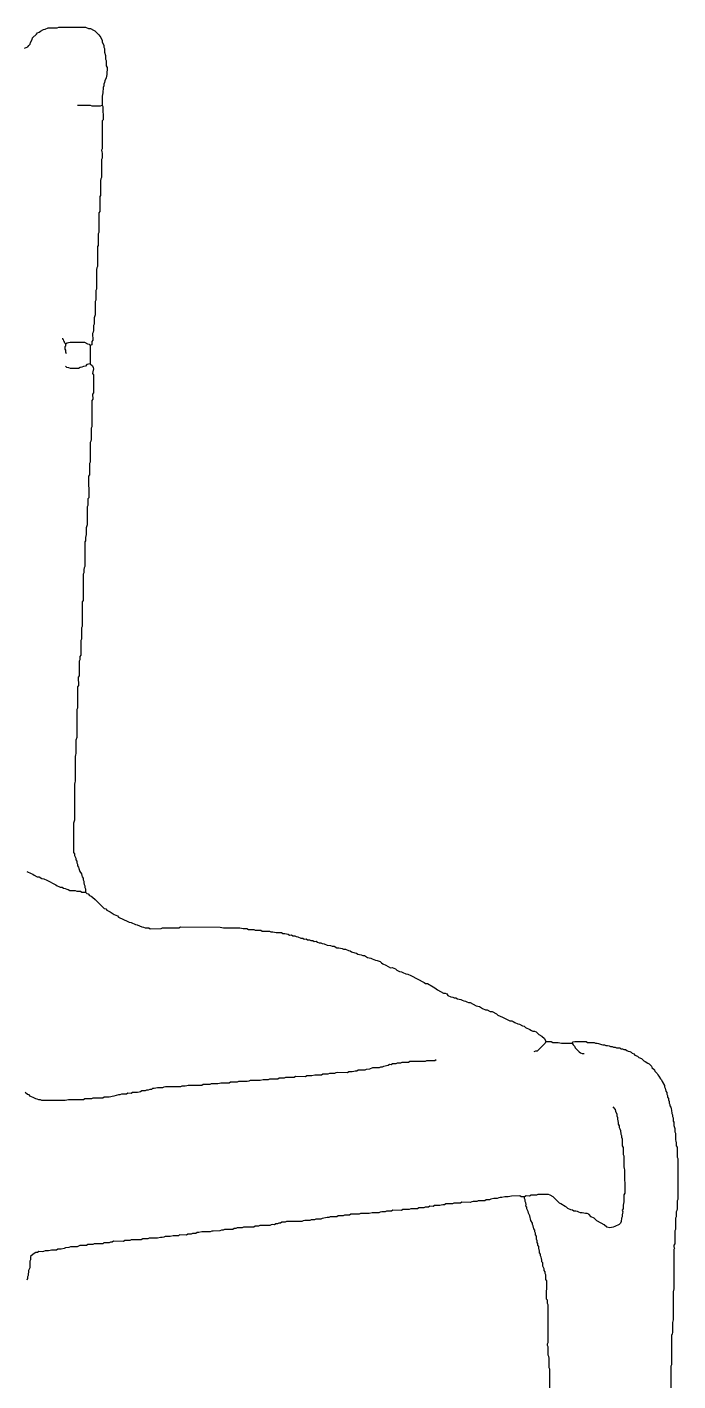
# Model space of a CAD drawing. Header units: metres. Extents: x 428 to 1567, y 158 to 1776.
# Drawn here: x 1158 to 1567, y 900 to 1751 of the extents above; entities that cross this region are included whole.
import ezdxf

# ---------------------------------------------------------------- set-up
doc = ezdxf.new("R2010")
doc.units = ezdxf.units.M

msp = doc.modelspace()

# ---------------------------------------------------------------- linework, layer by layer
at = {"layer": 'IA_HED'}
for points in [[(1156.23, 1737.33), (1158.18, 1738.09), (1158.95, 1738.96), (1159.8, 1739.74), (1159.96, 1740.8), (1161.04, 1742.62), (1161.15, 1743.71), (1163.6, 1746.09), (1164.37, 1746.94), (1165.36, 1747.29), (1166.21, 1747.99), (1168.05, 1749.02), (1169.14, 1749.12), (1171.04, 1750), (1175.57, 1750), (1176.65, 1750.12), (1177.63, 1750.49), (1193.48, 1750.5), (1194.59, 1750.44), (1196.47, 1749.51), (1197.61, 1749.51), (1199.46, 1748.52), (1200.42, 1748.11), (1202.8, 1745.68), (1203.51, 1744.84), (1204.09, 1743.94), (1204.97, 1742.05), (1204.99, 1740.92), (1205.96, 1739.06), (1205.99, 1737.94), (1206.49, 1737.01), (1206.51, 1734.75), (1206.99, 1732.69), (1206.99, 1730.42), (1207.5, 1729.5), (1207.47, 1726.09), (1208.02, 1725.19), (1207.99, 1720.65), (1207.64, 1719.66), (1207.5, 1718.59), (1206.66, 1716.67), (1206.5, 1715.61), (1206.1, 1714.63), (1206, 1713.55), (1205.56, 1712.59), (1205.49, 1709.23), (1205.2, 1708.21), (1205.01, 1707.16), (1205, 1701.5)], [(1189.5, 1701.5), (1197.41, 1701.49), (1198.38, 1701.09), (1199.47, 1701), (1203.99, 1701), (1205, 1701.5)], [(1205, 1701.5), (1205.49, 1700.58), (1205.52, 1692.3), (1205, 1691.49), (1205, 1674.95), (1204.96, 1673.93), (1204.5, 1673.1), (1204.82, 1672.19), (1204.99, 1671.23), (1205.03, 1668.12), (1204.47, 1667.32), (1204.51, 1655.93), (1204.05, 1655.08), (1204, 1654.07), (1204.03, 1644.76), (1203.48, 1643.95), (1203.53, 1634.63), (1202.97, 1633.83), (1202.95, 1621.43), (1202.49, 1620.59), (1202.52, 1613.34), (1202.01, 1612.52), (1201.99, 1600.12), (1201.69, 1599.21), (1201.51, 1598.25), (1201.52, 1585.84), (1201.01, 1585.02), (1200.99, 1579.86), (1200.9, 1578.87), (1200.5, 1578), (1200.49, 1569.73), (1200.01, 1567.86), (1200.03, 1563.72), (1199.47, 1562.92), (1199.49, 1559.81), (1199.36, 1558.83), (1199, 1557.94), (1199.03, 1553.8), (1198.49, 1552.99), (1198.49, 1550.92), (1197.5, 1550.5)], [(1180, 1555), (1179.99, 1554.51), (1180.38, 1554.19), (1180.63, 1553.34), (1181, 1553.01), (1181, 1552.53), (1181.26, 1552.15), (1181.72, 1551.86), (1182, 1551.5)], [(1182, 1551.5), (1182.01, 1550.02), (1181.5, 1549.5), (1181.49, 1548.02), (1182, 1547.5), (1182, 1546.03), (1182.5, 1545.5)], [(1182, 1551.5), (1182.9, 1552.01), (1183.86, 1552.39), (1184.94, 1552.5), (1193.88, 1552.53), (1195.67, 1551.46), (1196.73, 1551.34), (1197.5, 1550.5)], [(1197.5, 1550.5), (1197.5, 1539)], [(1197.5, 1539), (1196.35, 1538.78), (1195.28, 1538.38), (1194.41, 1537.48), (1193.26, 1537.25), (1192.23, 1536.75), (1191.08, 1536.53), (1190.06, 1535.99), (1185.1, 1536.01), (1184.05, 1536.47), (1182.86, 1536.58), (1182, 1537.5)], [(1197.5, 1539), (1198.99, 1537.55), (1199.34, 1536.67), (1199.48, 1535.7), (1199.01, 1533.84), (1198.98, 1532.8), (1199.5, 1531.99), (1199.53, 1520.63), (1198.97, 1519.83), (1199.03, 1516.7), (1198.47, 1515.91), (1198.5, 1500.42), (1198.44, 1499.41), (1197.99, 1498.56), (1197.99, 1491.34), (1197.88, 1490.35), (1197.5, 1489.48), (1197.53, 1477.09), (1196.97, 1476.29), (1197.02, 1469.05), (1196.47, 1468.24), (1196.52, 1454.8), (1196, 1453.99), (1196.02, 1449.85), (1195.52, 1449.03), (1195.49, 1437.69), (1195.01, 1435.83), (1194.99, 1431.71), (1194.51, 1429.84), (1194.53, 1427.77), (1193.99, 1426.96), (1194, 1411.48), (1193.59, 1410.62), (1193.5, 1409.62), (1193.52, 1407.55), (1192.97, 1406.75), (1193.03, 1390.21), (1192.47, 1389.41), (1192.46, 1373.94), (1191.99, 1373.11), (1192.02, 1365.87), (1191.52, 1365.04), (1191.53, 1355.76), (1190.98, 1354.95), (1190.94, 1352.91), (1190.49, 1352.06), (1190.53, 1342.76), (1189.98, 1341.95), (1190.03, 1336.77), (1189.49, 1335.97), (1189.5, 1322.55), (1189.14, 1321.66), (1189.01, 1320.69), (1188.99, 1304.19), (1188.51, 1302.32), (1188.49, 1294.07), (1188.16, 1293.18), (1188.01, 1292.21), (1187.99, 1276.74), (1187.8, 1275.79), (1187.51, 1274.88), (1187.49, 1252.18), (1187.01, 1250.32), (1186.97, 1231.74), (1187.52, 1230.94), (1187.49, 1229.89), (1187.97, 1229.06), (1188.33, 1228.18), (1188.46, 1227.2), (1189.03, 1226.4), (1188.98, 1225.35), (1189.48, 1224.53), (1189.5, 1223.5), (1190.03, 1222.69), (1190.27, 1221.76), (1191, 1220), (1192.04, 1218.36), (1192.12, 1217.36), (1192.5, 1216.49), (1193.02, 1215.67), (1192.97, 1214.62), (1193.53, 1213.82), (1193.51, 1212.78), (1193.67, 1211.81), (1193.99, 1210.92), (1193.98, 1209.88), (1194.47, 1209.05), (1194.5, 1207)], [(1157.55, 1219.97), (1160.4, 1218.56), (1161.39, 1218.18), (1162.26, 1217.51), (1164.11, 1216.47), (1165.28, 1216.53), (1167.12, 1215.46), (1168.2, 1215.29), (1170.12, 1214.42), (1175.77, 1211.49), (1176.63, 1210.8), (1177.66, 1210.53), (1178.58, 1209.98), (1179.74, 1210.03), (1180.65, 1209.46), (1181.72, 1209.27), (1182.69, 1208.86), (1183.7, 1208.53), (1184.61, 1207.97), (1188.04, 1207.98), (1188.99, 1207.5), (1191.29, 1207.53), (1192.2, 1206.97), (1194.5, 1207)], [(1194.5, 1207), (1195.28, 1206.12), (1196.28, 1205.79), (1197.06, 1204.92), (1198.03, 1204.49), (1198.83, 1203.68), (1200.58, 1202.4), (1206.21, 1196.71), (1207.22, 1196.38), (1207.99, 1195.5), (1209.92, 1194.64), (1212.6, 1192.84), (1214.53, 1191.99), (1215.3, 1191.1), (1221.07, 1188.51), (1222, 1188), (1223.11, 1187.91), (1225.96, 1186.53), (1227.07, 1186.45), (1229.91, 1185.06), (1231.03, 1185), (1231.97, 1184.52), (1234.26, 1184.53), (1235.17, 1183.97), (1242.03, 1184), (1242.97, 1184.48), (1253.24, 1184.47), (1254.15, 1185.03), (1279.26, 1184.99), (1281.34, 1184.51), (1291.61, 1184.5), (1292.68, 1184.34), (1293.69, 1184.01), (1295.97, 1184), (1296.92, 1183.55), (1300.34, 1183.53), (1301.25, 1182.97), (1304.69, 1183.02), (1305.6, 1182.47), (1309.04, 1182.5), (1310.14, 1182.39), (1311.12, 1182.01), (1312.25, 1181.99), (1314.33, 1181.51), (1317.76, 1181.53), (1318.67, 1180.97), (1319.82, 1180.99), (1320.83, 1180.66), (1321.91, 1180.53), (1322.83, 1179.98), (1323.98, 1180), (1324.93, 1179.55), (1326.04, 1179.47), (1326.99, 1179), (1328.1, 1178.93), (1330, 1178), (1331.14, 1178.02), (1332.06, 1177.48), (1333.22, 1177.53), (1334.13, 1176.97), (1335.3, 1177.03), (1336.21, 1176.47), (1337.37, 1176.53), (1338.28, 1175.98), (1339.44, 1176.02), (1340.36, 1175.47), (1341.35, 1175.12), (1342.44, 1175), (1343.41, 1174.57), (1344.52, 1174.49), (1346.41, 1173.56), (1348.63, 1173.4), (1349.61, 1173.01), (1350.76, 1173.03), (1352.6, 1171.97), (1353.75, 1171.99), (1355.83, 1171.5), (1356.83, 1171.15), (1357.9, 1171), (1359.84, 1170.16), (1360.92, 1170.03), (1361.83, 1169.47), (1363.8, 1168.71), (1364.87, 1168.54), (1365.77, 1167.96), (1366.8, 1167.68), (1367.86, 1167.5), (1368.85, 1167.13), (1369.95, 1167.02), (1371.79, 1165.96), (1372.81, 1165.67), (1373.9, 1165.53), (1374.8, 1164.97), (1375.81, 1164.65), (1376.78, 1164.23), (1377.82, 1164), (1379.81, 1163.29), (1380.62, 1162.49), (1381.54, 1161.94), (1383.43, 1161.01), (1386.22, 1159.46), (1387.37, 1159.49), (1389.34, 1158.75), (1390.17, 1158), (1392.03, 1156.98), (1393.14, 1156.89), (1394.13, 1156.52), (1395.99, 1155.51), (1397.09, 1155.43), (1398.99, 1154.5), (1407.42, 1150.05), (1408.38, 1149.61), (1409.48, 1149.51), (1413.2, 1147.48), (1414.09, 1146.88), (1414.91, 1146.11), (1415.81, 1145.52), (1419.53, 1143.48), (1420.63, 1143.39), (1421.6, 1142.97), (1422.36, 1142.05), (1424.3, 1141.21), (1425.37, 1141.04), (1426.27, 1140.48), (1427.43, 1140.52), (1428.35, 1139.97), (1429.35, 1139.63), (1430.44, 1139.52), (1431.36, 1138.97), (1432.35, 1138.62), (1433.45, 1138.52), (1434.37, 1137.98), (1435.36, 1137.62), (1436.46, 1137.52), (1440.17, 1135.46), (1442.28, 1135.04), (1444.08, 1133.87), (1446, 1133), (1447.11, 1132.92), (1449.01, 1132), (1450.11, 1131.91), (1452.95, 1130.5), (1453.74, 1129.65), (1456.64, 1128.4), (1461.39, 1126.09), (1462.5, 1126), (1463.46, 1125.56), (1464.36, 1124.98), (1466.31, 1124.19), (1467.39, 1124.04), (1469.22, 1122.96), (1470.29, 1122.77), (1471.07, 1121.91), (1473.94, 1120.58), (1474.84, 1119.98), (1475.84, 1119.64), (1476.92, 1119.5), (1477.91, 1119.12), (1479.51, 1117.5), (1481.39, 1116.51), (1483.01, 1114.96), (1484, 1113)], [(1484, 1113), (1483.48, 1111.97), (1478.59, 1107.04), (1477.46, 1106.98), (1476.5, 1106.5)], [(1484, 1113), (1487.39, 1113.03), (1488.29, 1112.47), (1491.68, 1112.49), (1493.74, 1112.01), (1500.5, 1112)], [(1500.5, 1112), (1501.21, 1112.78), (1502.15, 1112.99), (1509.37, 1113.03), (1510.17, 1112.47), (1514.31, 1112.53), (1515.11, 1111.97), (1516.15, 1111.99), (1517.14, 1111.89), (1518.87, 1111.1), (1519.86, 1111.01), (1520.9, 1111.03), (1521.7, 1110.47), (1522.74, 1110.49), (1523.7, 1110.32), (1524.6, 1110.01), (1525.63, 1110.02), (1526.46, 1109.52), (1527.48, 1109.5), (1528.35, 1109.12), (1529.34, 1109.01), (1530.38, 1109.03), (1531.17, 1108.47), (1532.23, 1108.52), (1533.03, 1107.99), (1534.05, 1107.96), (1534.9, 1107.51), (1535.7, 1106.96), (1536.67, 1106.83), (1537.56, 1106.48), (1538.25, 1105.65), (1539.18, 1105.42), (1539.85, 1104.56), (1541.66, 1103.94), (1542.33, 1103.07), (1544.13, 1102.45), (1545.59, 1100.99), (1546.45, 1100.59), (1548.05, 1099.49), (1548.92, 1099.1), (1550.43, 1097.65), (1550.69, 1096.73), (1552.26, 1095.32), (1552.54, 1094.4), (1554.01, 1092.95), (1554.38, 1092.08), (1555, 1091.3), (1555.99, 1089.65), (1556.66, 1088.9), (1557, 1088.01), (1558.48, 1085.53), (1558.5, 1084.51), (1559.03, 1083.7), (1559.47, 1081.82), (1559.99, 1081.01), (1560.01, 1079.99), (1560.52, 1079.17), (1560.47, 1078.12), (1561.04, 1077.32), (1561.14, 1076.34), (1561.5, 1075.45), (1561.49, 1074.42), (1561.95, 1073.58), (1561.98, 1072.56), (1562.54, 1071.76), (1562.69, 1070.8), (1562.99, 1069.89), (1563.1, 1067.87), (1563.5, 1067.01), (1563.5, 1065.98), (1563.91, 1065.12), (1563.99, 1064.12), (1563.97, 1063.09), (1564.53, 1062.29), (1564.51, 1060.22), (1564.99, 1058.36), (1565.01, 1057.33), (1565.12, 1056.35), (1565.5, 1055.48), (1565.51, 1051.36), (1565.6, 1050.37), (1566, 1049.5), (1565.99, 1047.44), (1566.44, 1046.59), (1566.53, 1040.45), (1567.02, 1039.62), (1567, 1014.9), (1566.93, 1013.9), (1566.49, 1013.04), (1566.5, 1007.89), (1566.42, 1006.89), (1566, 1006.04), (1565.98, 1002.96), (1565.48, 1002.13), (1565.51, 994.91), (1565.05, 994.07), (1565.02, 985.84), (1564.51, 985.02), (1564.5, 984), (1564.82, 983.29), (1564.51, 982.35), (1564.49, 957.63), (1564.01, 955.77), (1563.99, 938.27), (1563.83, 937.31), (1563.51, 936.41), (1563.49, 930.23), (1563.3, 929.29), (1563.01, 928.37), (1563.02, 909.83), (1562.51, 909.01), (1562.49, 893.56)], [(1500.5, 1112), (1501.04, 1110.95), (1501.94, 1110.13), (1502.35, 1109.11), (1504.9, 1106.62), (1505.82, 1105.97), (1506.86, 1105.61), (1508, 1105.5)], [(1415, 1101.5), (1414.15, 1100.99), (1408.87, 1101.02), (1408.02, 1100.51), (1398.53, 1100.51), (1397.69, 1099.98), (1393.47, 1099.98), (1392.62, 1099.49), (1390.5, 1099.5), (1389.62, 1099.09), (1387.54, 1099.01), (1386.71, 1098.48), (1385.63, 1098.53), (1384.81, 1097.96), (1383.81, 1097.82), (1382.89, 1097.5), (1381.87, 1097.41), (1380.99, 1097), (1379.93, 1097.01), (1379.07, 1096.54), (1374.89, 1096.43), (1373.13, 1095.59), (1371.06, 1095.5), (1370.15, 1095.13), (1369.15, 1095.01), (1365.99, 1094.99), (1365.15, 1094.48), (1364.09, 1094.49), (1363.17, 1094.15), (1362.18, 1094.01), (1360.06, 1094.02), (1359.23, 1093.47), (1352.89, 1093.5), (1351.87, 1093.4), (1350.98, 1093), (1348.88, 1093), (1347.86, 1092.89), (1346.97, 1092.5), (1343.8, 1092.53), (1342.96, 1091.99), (1338.74, 1091.99), (1336.83, 1091.51), (1333.65, 1091.53), (1332.83, 1090.97), (1326.49, 1091), (1325.65, 1090.48), (1320.36, 1090.52), (1319.51, 1090.01), (1316.34, 1090.02), (1315.5, 1089.5), (1311.28, 1089.49), (1310.3, 1089.32), (1309.37, 1089.01), (1306.22, 1088.99), (1304.3, 1088.51), (1297.98, 1088.5), (1297.1, 1088.07), (1296.07, 1088), (1290.79, 1088.03), (1289.96, 1087.48), (1285.72, 1087.53), (1284.89, 1086.97), (1279.61, 1086.99), (1278.69, 1086.67), (1277.7, 1086.51), (1273.48, 1086.49), (1272.64, 1085.98), (1268.43, 1085.96), (1267.57, 1085.49), (1259.12, 1085.49), (1258.2, 1085.18), (1257.21, 1085.01), (1255.11, 1084.99), (1254.19, 1084.67), (1253.2, 1084.51), (1244.76, 1084.49), (1243.79, 1084.3), (1242.85, 1084.01), (1239.7, 1083.99), (1237.78, 1083.51), (1236.72, 1083.53), (1235.9, 1082.97), (1234.87, 1082.9), (1233.98, 1082.5), (1232.92, 1082.51), (1232.06, 1082.04), (1229.97, 1081.99), (1229.13, 1081.48), (1228.2, 1081.18), (1227.21, 1081.01), (1224.04, 1081.02), (1223.21, 1080.47), (1221.08, 1080.53), (1220.26, 1079.97), (1217.08, 1079.99), (1216.17, 1079.64), (1215.18, 1079.5), (1212.3, 1078.81), (1211.37, 1078.5), (1210.36, 1078.39), (1209.46, 1078), (1206.29, 1078.03), (1205.46, 1077.48), (1199.11, 1077.53), (1198.29, 1076.97), (1194.04, 1077.02), (1193.21, 1076.47), (1183.71, 1076.49), (1181.8, 1076.01), (1167.03, 1076), (1166.14, 1076.39), (1165.13, 1076.5), (1164.2, 1076.81), (1163.2, 1076.96), (1161.52, 1077.99), (1160.64, 1078.4), (1159.7, 1078.69), (1158.98, 1079.5), (1158.08, 1079.87), (1156.46, 1081.06)], [(1526, 1072), (1527.53, 1070.38), (1527.68, 1069.32), (1528.5, 1067.41), (1528.63, 1066.34), (1528.99, 1065.36), (1529.01, 1064.24), (1529.49, 1062.19), (1529.48, 1061.06), (1530.02, 1060.16), (1529.99, 1059.02), (1530.52, 1058.12), (1530.89, 1057.15), (1531.03, 1054.95), (1531.5, 1054.03), (1531.55, 1052.92), (1532, 1051.98), (1532.01, 1047.48), (1532.51, 1046.56), (1532.48, 1042.05), (1533.02, 1041.15), (1533, 1034.39), (1533.15, 1033.33), (1533.49, 1032.34), (1533.53, 1017.71), (1532.97, 1016.82), (1532.99, 1012.3), (1532.51, 1010.25), (1532.5, 1008.01), (1532.05, 1007.07), (1532.39, 1006.13), (1532.15, 1005.18), (1532, 1004.13), (1532, 1003), (1531.54, 1002.07), (1531.4, 999.88), (1530.98, 998.93), (1530.16, 998.09), (1527.31, 996.85), (1526.32, 996.5), (1524.28, 996.02), (1522.23, 996.47), (1520.57, 997.91), (1518.77, 999), (1516.01, 1000.48), (1514.43, 1002.09), (1512.54, 1002.96), (1510.93, 1004.51), (1510.01, 1005), (1508.88, 1005.01), (1507.82, 1005.16), (1506.83, 1005.49), (1505.72, 1005.51), (1504.72, 1005.81), (1503.76, 1006.22), (1502.75, 1006.49), (1501.61, 1006.47), (1500.72, 1007.04), (1499.72, 1007.32), (1497.79, 1008.1), (1497.03, 1008.99), (1496.07, 1009.39), (1493.42, 1011.13), (1492.45, 1011.52), (1488.48, 1015.52), (1486.65, 1016.53), (1485.66, 1016.86), (1484.59, 1017), (1478.97, 1017), (1478.04, 1016.52), (1474.66, 1016.53), (1473.77, 1015.97), (1471.51, 1016), (1470.5, 1015.5)], [(1470.5, 1015.5), (1468.41, 1015.56), (1467.54, 1016), (1462.26, 1015.99), (1460.35, 1015.51), (1458.24, 1015.49), (1456.33, 1015.01), (1455.28, 1014.99), (1454.3, 1014.81), (1453.37, 1014.51), (1451.26, 1014.49), (1449.34, 1014.03), (1448.5, 1013.5), (1446.38, 1013.51), (1445.53, 1013.02), (1442.37, 1013), (1441.36, 1012.89), (1440.46, 1012.5), (1438.35, 1012.49), (1437.35, 1012.37), (1436.44, 1012), (1431.15, 1012.03), (1430.33, 1011.47), (1426.09, 1011.49), (1425.17, 1011.15), (1424.18, 1011.01), (1421.01, 1011), (1420.17, 1010.48), (1419.11, 1010.49), (1418.19, 1010.17), (1417.2, 1010.01), (1414.03, 1010.01), (1413.19, 1009.48), (1411.06, 1009.52), (1410.23, 1008.97), (1408.09, 1009.03), (1407.27, 1008.47), (1404.08, 1008.52), (1403.25, 1007.97), (1399.01, 1008), (1398.12, 1007.59), (1397.1, 1007.5), (1393.95, 1007.47), (1393.09, 1006.99), (1387.79, 1007.03), (1386.96, 1006.49), (1383.77, 1006.53), (1382.94, 1005.98), (1380.83, 1005.99), (1379.83, 1005.85), (1378.92, 1005.51), (1374.7, 1005.49), (1372.78, 1005.01), (1367.5, 1005), (1366.62, 1004.59), (1365.6, 1004.5), (1361.37, 1004.52), (1360.52, 1004.01), (1357.35, 1004.02), (1356.5, 1003.5), (1353.33, 1003.52), (1352.49, 1002.99), (1349.32, 1002.99), (1348.32, 1002.85), (1347.41, 1002.51), (1346.36, 1002.5), (1345.35, 1002.38), (1344.45, 1002), (1343.41, 1001.94), (1342.54, 1001.49), (1339.37, 1001.52), (1338.52, 1001.01), (1336.41, 1001.01), (1335.55, 1000.53), (1332.39, 1000.5), (1331.37, 1000.41), (1330.49, 1000), (1320.98, 1000), (1320.1, 999.57), (1318.01, 999.51), (1317.17, 998.98), (1316.1, 999.03), (1315.27, 998.47), (1314.19, 998.53), (1313.37, 997.97), (1312.3, 997.99), (1311.31, 997.83), (1310.39, 997.51), (1304.05, 997.52), (1303.22, 996.97), (1301.08, 997.03), (1300.25, 996.47), (1293.92, 996.45), (1293.06, 995.99), (1289.91, 995.94), (1289.04, 995.5), (1287.98, 995.49), (1287.14, 994.98), (1282.9, 995), (1281.88, 994.91), (1281, 994.5), (1279.94, 994.51), (1279.07, 994.05), (1274.87, 994), (1273.86, 993.89), (1272.96, 993.5), (1267.68, 993.49), (1265.77, 993.01), (1264.7, 993.03), (1263.88, 992.47), (1262.81, 992.49), (1261.82, 992.34), (1260.9, 992.01), (1258.78, 992.03), (1257.95, 991.48), (1253.7, 991.53), (1252.88, 990.97), (1249.7, 990.99), (1247.79, 990.51), (1244.62, 990.49), (1243.7, 990.18), (1242.71, 990.01), (1241.66, 989.99), (1239.75, 989.51), (1234.48, 989.49), (1233.63, 988.98), (1230.45, 989.01), (1229.58, 988.55), (1223.25, 988.53), (1222.43, 987.98), (1219.23, 988.03), (1218.41, 987.47), (1212.05, 987.52), (1211.22, 986.98), (1210.14, 987.03), (1209.32, 986.47), (1206.12, 986.53), (1205.3, 985.97), (1200, 986), (1199.12, 985.59), (1198.09, 985.5), (1195.99, 985.49), (1195.14, 984.98), (1190.93, 984.95), (1190.06, 984.49), (1189.16, 984.13), (1188.15, 984.01), (1184.98, 984), (1184.1, 983.57), (1182.02, 983.51), (1181.18, 982.97), (1179.26, 982.51), (1177.14, 982.53), (1176.32, 981.97), (1173.14, 981.99), (1172.21, 981.69), (1171.22, 981.51), (1169.12, 981.49), (1168.19, 981.17), (1167.21, 981.01), (1165.09, 981.03), (1164.26, 980.47), (1163.18, 980.53), (1161.49, 979.49), (1160, 978)], [(1486.51, 859.79), (1486.49, 906.14), (1486.4, 907.13), (1486, 907.99), (1485.99, 914.17), (1485.87, 915.15), (1485.5, 916.03), (1485.52, 921.19), (1485, 922), (1485, 923.03), (1485.42, 923.89), (1485.5, 924.89), (1485.51, 947.55), (1485.07, 948.4), (1485.02, 950.44), (1484.47, 951.24), (1484.51, 962.59), (1484.05, 963.43), (1484, 966.5), (1483.48, 967.31), (1483.53, 968.36), (1482.96, 969.16), (1482.87, 970.15), (1482.08, 971.88), (1482.03, 973.92), (1481.47, 974.72), (1481.49, 975.76), (1481.31, 976.71), (1481.02, 977.62), (1480.53, 978.45), (1480.51, 979.47), (1479.97, 980.28), (1479.99, 981.32), (1479.51, 983.18), (1479.53, 984.22), (1478.99, 985.02), (1478.97, 986.05), (1478.48, 986.87), (1478.49, 987.91), (1478.18, 988.81), (1478.01, 989.77), (1478.03, 990.81), (1477.47, 991.61), (1477.52, 992.65), (1477.01, 993.48), (1477, 994.5), (1476.47, 995.31), (1476.03, 997.19), (1475.5, 998), (1475.49, 999.02), (1474.46, 1000.66), (1474.37, 1001.65), (1474, 1002.53), (1473.97, 1003.55), (1473.51, 1004.39), (1472.96, 1005.19), (1472.84, 1006.17), (1472.48, 1007.05), (1471.99, 1007.87), (1472.02, 1008.92), (1471.47, 1009.72), (1471.49, 1010.76), (1471.3, 1011.71), (1471, 1012.62), (1470.92, 1013.61), (1470.49, 1014.47), (1470.5, 1015.5)], [(1160, 978), (1160.01, 975.89), (1159.52, 975.04), (1159.5, 971.89), (1159.4, 970.87), (1158.58, 969.11), (1158.49, 965.98), (1157.98, 965.14), (1157.99, 964.08), (1157.65, 963.17)]]:
    msp.add_lwpolyline(points, dxfattribs=at)

doc.saveas('drawing.dxf')
